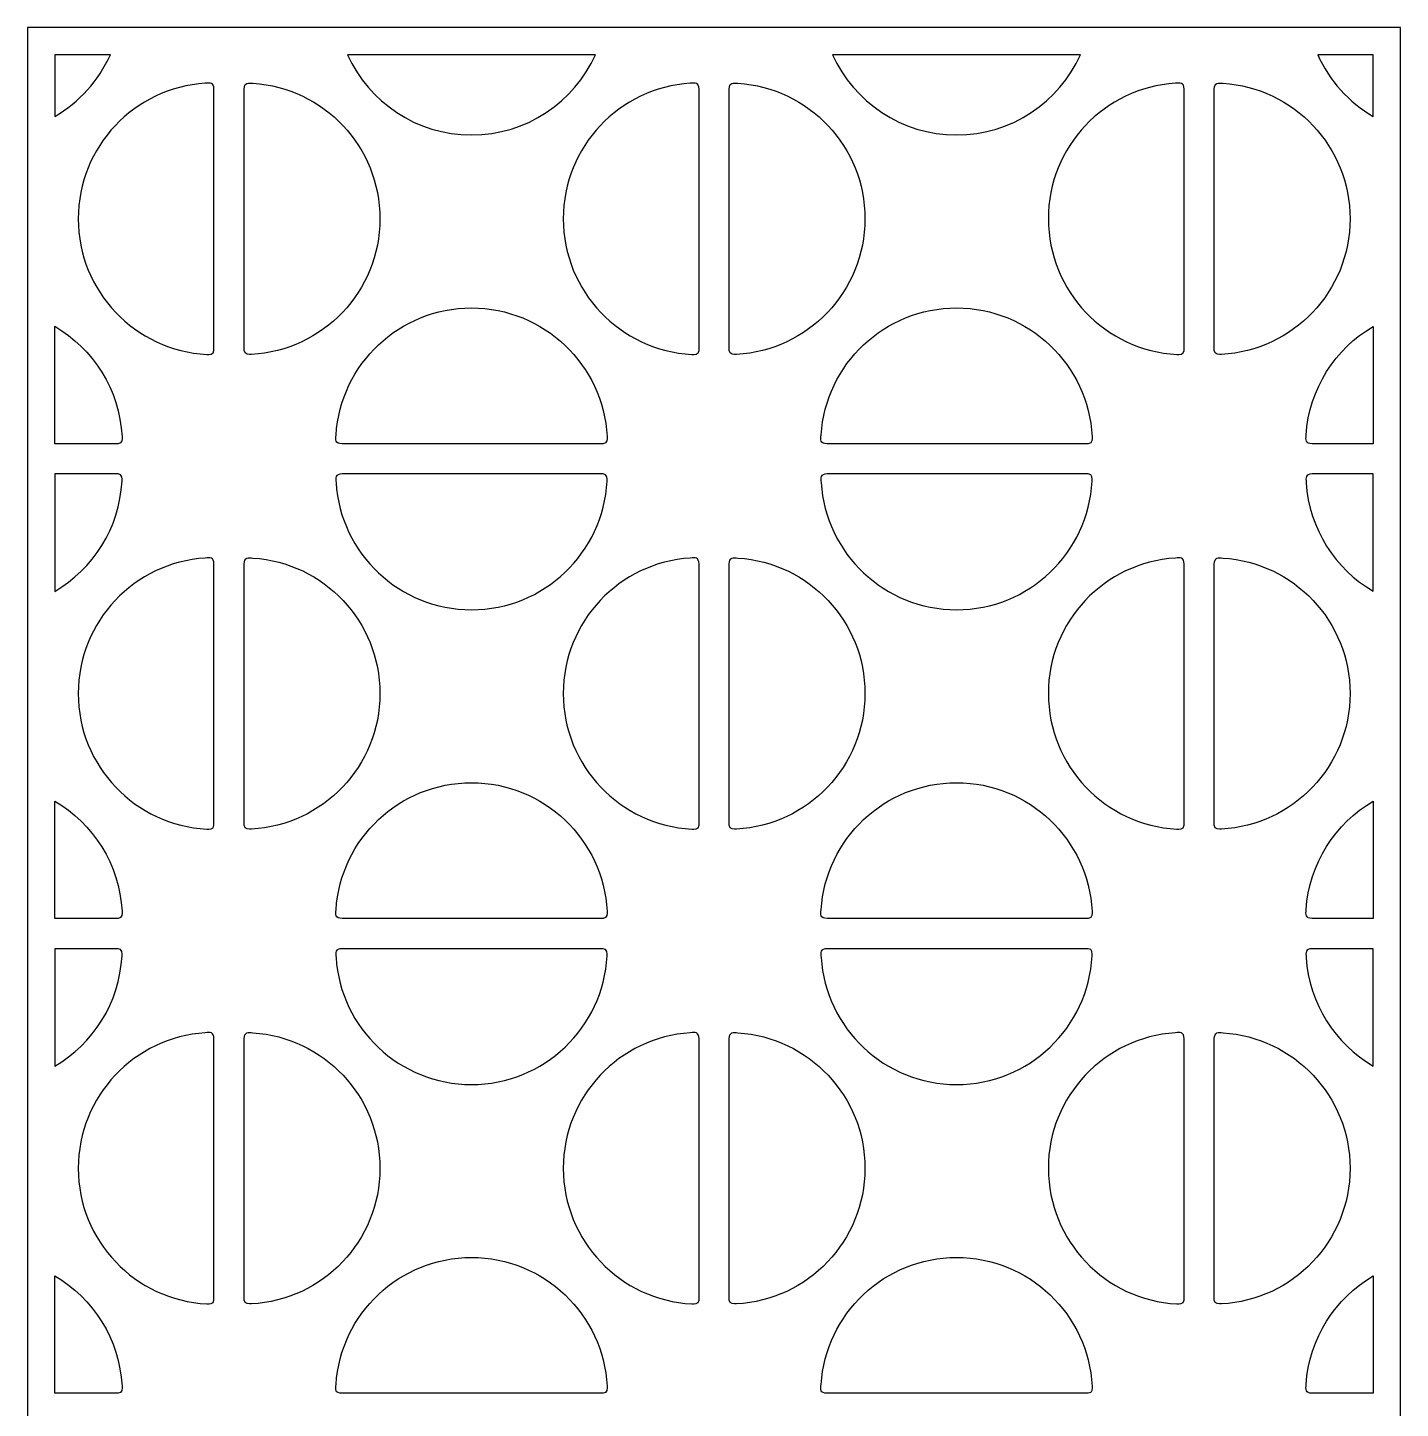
# Model space of a CAD drawing. Header units: centimetres. Extents: x -15.8 to -9.9, y -2.8 to 9.
# Drawn here: x -15.81 to -9.94, y 3.09 to 9 of the extents above; entities that cross this region are included whole.
import ezdxf

# ---------------------------------------------------------------- set-up
doc = ezdxf.new("R2010")
doc.units = ezdxf.units.CM
doc.header["$MEASUREMENT"] = 0
doc.layers.add('layer 1', color=7, linetype='Continuous')

msp = doc.modelspace()

# ---------------------------------------------------------------- linework, layer by layer
at = {"layer": 'layer 1', "color": 250}
for points, knots in [([(-15.81468, 9.00077), (-15.81468, 9.00077), (-9.93594, 9.00077), (-9.93594, 9.00077), (-9.93594, 9.00077), (-9.93594, 9.00077), (-9.93594, -2.82063), (-9.93594, -2.82063), (-9.93594, -2.82063), (-9.93594, -2.82063), (-15.81468, -2.82063), (-15.81468, -2.82063), (-15.81468, -2.82063), (-15.81468, -2.82063), (-15.81468, 9.00077), (-15.81468, 9.00077)], [0, 0, 0, 0, 0.2, 0.2, 0.2, 0.2, 0.4, 0.4, 0.4, 0.4, 0.6, 0.6, 0.6, 0.6, 1, 1, 1, 1]), ([(-15.46024, 8.88484), (-15.51017, 8.77356), (-15.59407, 8.68082), (-15.69875, 8.61985), (-15.69875, 8.61985), (-15.69875, 8.61985), (-15.69875, 8.88484), (-15.69875, 8.88484), (-15.69875, 8.88484), (-15.69875, 8.88484), (-15.46024, 8.88484), (-15.46024, 8.88484)], [0, 0, 0, 0, 0.25, 0.25, 0.25, 0.25, 0.5, 0.5, 0.5, 0.5, 1, 1, 1, 1]), ([(-13.38314, 8.88484), (-13.47401, 8.68232), (-13.67738, 8.54122), (-13.91369, 8.54122), (-13.91369, 8.54122), (-14.15, 8.54122), (-14.35341, 8.68232), (-14.44428, 8.88484), (-14.44428, 8.88484), (-14.44428, 8.88484), (-13.38314, 8.88484), (-13.38314, 8.88484)], [0, 0, 0, 0, 0.25, 0.25, 0.25, 0.25, 0.5, 0.5, 0.5, 0.5, 1, 1, 1, 1]), ([(-11.30602, 8.88484), (-11.39689, 8.68232), (-11.60026, 8.54122), (-11.83656, 8.54122), (-11.83656, 8.54122), (-12.07288, 8.54122), (-12.27629, 8.68232), (-12.36716, 8.88484), (-12.36716, 8.88484), (-12.36716, 8.88484), (-11.30602, 8.88484), (-11.30602, 8.88484)], [0, 0, 0, 0, 0.25, 0.25, 0.25, 0.25, 0.5, 0.5, 0.5, 0.5, 1, 1, 1, 1]), ([(-10.05188, 8.62007), (-10.15638, 8.68105), (-10.24016, 8.77369), (-10.29003, 8.88484), (-10.29003, 8.88484), (-10.29003, 8.88484), (-10.05188, 8.88484), (-10.05188, 8.88484), (-10.05188, 8.88484), (-10.05188, 8.88484), (-10.05188, 8.62007), (-10.05188, 8.62007)], [0, 0, 0, 0, 0.25, 0.25, 0.25, 0.25, 0.5, 0.5, 0.5, 0.5, 1, 1, 1, 1]), ([(-15.01652, 8.18253), (-15.01652, 8.18253), (-15.01652, 7.61833), (-15.01652, 7.61833), (-15.01652, 7.61833), (-15.01652, 7.60055), (-15.03934, 7.60156), (-15.04729, 7.60209), (-15.04729, 7.60209), (-15.35395, 7.61811), (-15.59778, 7.8719), (-15.59778, 8.18253), (-15.59778, 8.18253), (-15.59778, 8.49097), (-15.35741, 8.74335), (-15.05383, 8.76261), (-15.05383, 8.76261), (-15.03324, 8.76435), (-15.01688, 8.76707), (-15.01652, 8.73706), (-15.01652, 8.73706), (-15.01652, 8.73706), (-15.01652, 8.18253), (-15.01652, 8.18253)], [0, 0, 0, 0, 0.1428571, 0.1428571, 0.1428571, 0.1428571, 0.2857143, 0.2857143, 0.2857143, 0.2857143, 0.4285714, 0.4285714, 0.4285714, 0.4285714, 0.5714286, 0.5714286, 0.5714286, 0.5714286, 0.7142857, 0.7142857, 0.7142857, 0.7142857, 1, 1, 1, 1]), ([(-14.88714, 8.18253), (-14.88714, 8.18253), (-14.88714, 7.61833), (-14.88714, 7.61833), (-14.88714, 7.61833), (-14.88714, 7.60055), (-14.86432, 7.60156), (-14.85637, 7.60209), (-14.85637, 7.60209), (-14.5497, 7.61811), (-14.30588, 7.8719), (-14.30588, 8.18253), (-14.30588, 8.18253), (-14.30588, 8.49097), (-14.54624, 8.74335), (-14.84982, 8.76261), (-14.84982, 8.76261), (-14.87041, 8.76435), (-14.88677, 8.76707), (-14.88714, 8.73706), (-14.88714, 8.73706), (-14.88714, 8.73706), (-14.88714, 8.18253), (-14.88714, 8.18253)], [0, 0, 0, 0, 0.1428571, 0.1428571, 0.1428571, 0.1428571, 0.2857143, 0.2857143, 0.2857143, 0.2857143, 0.4285714, 0.4285714, 0.4285714, 0.4285714, 0.5714286, 0.5714286, 0.5714286, 0.5714286, 0.7142857, 0.7142857, 0.7142857, 0.7142857, 1, 1, 1, 1]), ([(-12.93939, 8.18253), (-12.93939, 8.18253), (-12.93939, 7.61833), (-12.93939, 7.61833), (-12.93939, 7.61833), (-12.93939, 7.60055), (-12.96221, 7.60156), (-12.97016, 7.60209), (-12.97016, 7.60209), (-13.27683, 7.61811), (-13.52065, 7.8719), (-13.52065, 8.18253), (-13.52065, 8.18253), (-13.52065, 8.49097), (-13.28029, 8.74335), (-12.97671, 8.76261), (-12.97671, 8.76261), (-12.95612, 8.76435), (-12.93976, 8.76707), (-12.93939, 8.73706), (-12.93939, 8.73706), (-12.93939, 8.73706), (-12.93939, 8.18253), (-12.93939, 8.18253)], [0, 0, 0, 0, 0.1428571, 0.1428571, 0.1428571, 0.1428571, 0.2857143, 0.2857143, 0.2857143, 0.2857143, 0.4285714, 0.4285714, 0.4285714, 0.4285714, 0.5714286, 0.5714286, 0.5714286, 0.5714286, 0.7142857, 0.7142857, 0.7142857, 0.7142857, 1, 1, 1, 1]), ([(-12.81001, 8.18253), (-12.81001, 8.18253), (-12.81001, 7.61833), (-12.81001, 7.61833), (-12.81001, 7.61833), (-12.81001, 7.60055), (-12.78719, 7.60156), (-12.77924, 7.60209), (-12.77924, 7.60209), (-12.47258, 7.61811), (-12.22876, 7.8719), (-12.22876, 8.18253), (-12.22876, 8.18253), (-12.22876, 8.49097), (-12.46911, 8.74335), (-12.7727, 8.76261), (-12.7727, 8.76261), (-12.79329, 8.76435), (-12.80964, 8.76707), (-12.81001, 8.73706), (-12.81001, 8.73706), (-12.81001, 8.73706), (-12.81001, 8.18253), (-12.81001, 8.18253)], [0, 0, 0, 0, 0.1428571, 0.1428571, 0.1428571, 0.1428571, 0.2857143, 0.2857143, 0.2857143, 0.2857143, 0.4285714, 0.4285714, 0.4285714, 0.4285714, 0.5714286, 0.5714286, 0.5714286, 0.5714286, 0.7142857, 0.7142857, 0.7142857, 0.7142857, 1, 1, 1, 1]), ([(-10.86227, 8.18253), (-10.86227, 8.18253), (-10.86227, 7.61833), (-10.86227, 7.61833), (-10.86227, 7.61833), (-10.86227, 7.60055), (-10.88509, 7.60156), (-10.89304, 7.60209), (-10.89304, 7.60209), (-11.1997, 7.61811), (-11.44353, 7.8719), (-11.44353, 8.18253), (-11.44353, 8.18253), (-11.44353, 8.49097), (-11.20317, 8.74335), (-10.89959, 8.76261), (-10.89959, 8.76261), (-10.879, 8.76435), (-10.86264, 8.76707), (-10.86227, 8.73706), (-10.86227, 8.73706), (-10.86227, 8.73706), (-10.86227, 8.18253), (-10.86227, 8.18253)], [0, 0, 0, 0, 0.1428571, 0.1428571, 0.1428571, 0.1428571, 0.2857143, 0.2857143, 0.2857143, 0.2857143, 0.4285714, 0.4285714, 0.4285714, 0.4285714, 0.5714286, 0.5714286, 0.5714286, 0.5714286, 0.7142857, 0.7142857, 0.7142857, 0.7142857, 1, 1, 1, 1]), ([(-10.73289, 8.18253), (-10.73289, 8.18253), (-10.73289, 7.61833), (-10.73289, 7.61833), (-10.73289, 7.61833), (-10.73289, 7.60055), (-10.71007, 7.60156), (-10.70212, 7.60209), (-10.70212, 7.60209), (-10.39545, 7.61811), (-10.15163, 7.8719), (-10.15163, 8.18253), (-10.15163, 8.18253), (-10.15163, 8.49097), (-10.39199, 8.74335), (-10.69557, 8.76261), (-10.69557, 8.76261), (-10.71616, 8.76435), (-10.73252, 8.76707), (-10.73289, 8.73706), (-10.73289, 8.73706), (-10.73289, 8.73706), (-10.73289, 8.18253), (-10.73289, 8.18253)], [0, 0, 0, 0, 0.1428571, 0.1428571, 0.1428571, 0.1428571, 0.2857143, 0.2857143, 0.2857143, 0.2857143, 0.4285714, 0.4285714, 0.4285714, 0.4285714, 0.5714286, 0.5714286, 0.5714286, 0.5714286, 0.7142857, 0.7142857, 0.7142857, 0.7142857, 1, 1, 1, 1]), ([(-13.91369, 7.21949), (-13.91369, 7.21949), (-13.34948, 7.21949), (-13.34948, 7.21949), (-13.34948, 7.21949), (-13.33171, 7.21949), (-13.33271, 7.24231), (-13.33325, 7.25026), (-13.33325, 7.25026), (-13.34926, 7.55693), (-13.60305, 7.80075), (-13.91369, 7.80075), (-13.91369, 7.80075), (-14.22212, 7.80075), (-14.47451, 7.56039), (-14.49377, 7.25681), (-14.49377, 7.25681), (-14.4955, 7.23622), (-14.49822, 7.21986), (-14.46822, 7.21949), (-14.46822, 7.21949), (-14.46822, 7.21949), (-13.91369, 7.21949), (-13.91369, 7.21949)], [0, 0, 0, 0, 0.1428571, 0.1428571, 0.1428571, 0.1428571, 0.2857143, 0.2857143, 0.2857143, 0.2857143, 0.4285714, 0.4285714, 0.4285714, 0.4285714, 0.5714286, 0.5714286, 0.5714286, 0.5714286, 0.7142857, 0.7142857, 0.7142857, 0.7142857, 1, 1, 1, 1]), ([(-11.83656, 7.21949), (-11.83656, 7.21949), (-11.27235, 7.21949), (-11.27235, 7.21949), (-11.27235, 7.21949), (-11.25458, 7.21949), (-11.25558, 7.24231), (-11.25612, 7.25026), (-11.25612, 7.25026), (-11.27214, 7.55693), (-11.52593, 7.80075), (-11.83656, 7.80075), (-11.83656, 7.80075), (-12.145, 7.80075), (-12.39738, 7.56039), (-12.41664, 7.25681), (-12.41664, 7.25681), (-12.41838, 7.23622), (-12.4211, 7.21986), (-12.39109, 7.21949), (-12.39109, 7.21949), (-12.39109, 7.21949), (-11.83656, 7.21949), (-11.83656, 7.21949)], [0, 0, 0, 0, 0.1428571, 0.1428571, 0.1428571, 0.1428571, 0.2857143, 0.2857143, 0.2857143, 0.2857143, 0.4285714, 0.4285714, 0.4285714, 0.4285714, 0.5714286, 0.5714286, 0.5714286, 0.5714286, 0.7142857, 0.7142857, 0.7142857, 0.7142857, 1, 1, 1, 1]), ([(-15.69875, 7.21949), (-15.69875, 7.21949), (-15.4266, 7.21949), (-15.4266, 7.21949), (-15.4266, 7.21949), (-15.40883, 7.21949), (-15.40983, 7.24231), (-15.41037, 7.25026), (-15.41037, 7.25026), (-15.4209, 7.45183), (-15.53415, 7.62624), (-15.69875, 7.72211), (-15.69875, 7.72211), (-15.69875, 7.72211), (-15.69875, 7.21949), (-15.69875, 7.21949)], [0, 0, 0, 0, 0.2, 0.2, 0.2, 0.2, 0.4, 0.4, 0.4, 0.4, 0.6, 0.6, 0.6, 0.6, 1, 1, 1, 1]), ([(-10.05188, 7.72189), (-10.2145, 7.62701), (-10.32692, 7.45545), (-10.33952, 7.25681), (-10.33952, 7.25681), (-10.34126, 7.23622), (-10.34398, 7.21986), (-10.31397, 7.21949), (-10.31397, 7.21949), (-10.31397, 7.21949), (-10.05188, 7.21949), (-10.05188, 7.21949), (-10.05188, 7.21949), (-10.05188, 7.21949), (-10.05188, 7.72189), (-10.05188, 7.72189)], [0, 0, 0, 0, 0.2, 0.2, 0.2, 0.2, 0.4, 0.4, 0.4, 0.4, 0.6, 0.6, 0.6, 0.6, 1, 1, 1, 1]), ([(-15.69875, 7.09011), (-15.69875, 7.09011), (-15.4266, 7.09011), (-15.4266, 7.09011), (-15.4266, 7.09011), (-15.40883, 7.09011), (-15.40983, 7.06729), (-15.41037, 7.05934), (-15.41037, 7.05934), (-15.4209, 6.85777), (-15.53415, 6.68336), (-15.69875, 6.58748), (-15.69875, 6.58748), (-15.69875, 6.58748), (-15.69875, 7.09011), (-15.69875, 7.09011)], [0, 0, 0, 0, 0.2, 0.2, 0.2, 0.2, 0.4, 0.4, 0.4, 0.4, 0.6, 0.6, 0.6, 0.6, 1, 1, 1, 1]), ([(-13.91369, 7.09011), (-13.91369, 7.09011), (-13.34948, 7.09011), (-13.34948, 7.09011), (-13.34948, 7.09011), (-13.33171, 7.09011), (-13.33271, 7.06729), (-13.33325, 7.05934), (-13.33325, 7.05934), (-13.34926, 6.75267), (-13.60305, 6.50885), (-13.91369, 6.50885), (-13.91369, 6.50885), (-14.22212, 6.50885), (-14.47451, 6.74921), (-14.49377, 7.05279), (-14.49377, 7.05279), (-14.4955, 7.07338), (-14.49822, 7.08974), (-14.46822, 7.09011), (-14.46822, 7.09011), (-14.46822, 7.09011), (-13.91369, 7.09011), (-13.91369, 7.09011)], [0, 0, 0, 0, 0.1428571, 0.1428571, 0.1428571, 0.1428571, 0.2857143, 0.2857143, 0.2857143, 0.2857143, 0.4285714, 0.4285714, 0.4285714, 0.4285714, 0.5714286, 0.5714286, 0.5714286, 0.5714286, 0.7142857, 0.7142857, 0.7142857, 0.7142857, 1, 1, 1, 1]), ([(-11.83656, 7.09011), (-11.83656, 7.09011), (-11.27235, 7.09011), (-11.27235, 7.09011), (-11.27235, 7.09011), (-11.25458, 7.09011), (-11.25558, 7.06729), (-11.25612, 7.05934), (-11.25612, 7.05934), (-11.27214, 6.75267), (-11.52593, 6.50885), (-11.83656, 6.50885), (-11.83656, 6.50885), (-12.145, 6.50885), (-12.39738, 6.74921), (-12.41664, 7.05279), (-12.41664, 7.05279), (-12.41838, 7.07338), (-12.4211, 7.08974), (-12.39109, 7.09011), (-12.39109, 7.09011), (-12.39109, 7.09011), (-11.83656, 7.09011), (-11.83656, 7.09011)], [0, 0, 0, 0, 0.1428571, 0.1428571, 0.1428571, 0.1428571, 0.2857143, 0.2857143, 0.2857143, 0.2857143, 0.4285714, 0.4285714, 0.4285714, 0.4285714, 0.5714286, 0.5714286, 0.5714286, 0.5714286, 0.7142857, 0.7142857, 0.7142857, 0.7142857, 1, 1, 1, 1]), ([(-10.05188, 6.58771), (-10.2145, 6.68259), (-10.32692, 6.85415), (-10.33952, 7.05279), (-10.33952, 7.05279), (-10.34126, 7.07338), (-10.34398, 7.08974), (-10.31397, 7.09011), (-10.31397, 7.09011), (-10.31397, 7.09011), (-10.05188, 7.09011), (-10.05188, 7.09011), (-10.05188, 7.09011), (-10.05188, 7.09011), (-10.05188, 6.58771), (-10.05188, 6.58771)], [0, 0, 0, 0, 0.2, 0.2, 0.2, 0.2, 0.4, 0.4, 0.4, 0.4, 0.6, 0.6, 0.6, 0.6, 1, 1, 1, 1]), ([(-15.01652, 6.15017), (-15.01652, 6.15017), (-15.01652, 5.58596), (-15.01652, 5.58596), (-15.01652, 5.58596), (-15.01652, 5.56819), (-15.03934, 5.56919), (-15.04729, 5.56973), (-15.04729, 5.56973), (-15.35395, 5.58575), (-15.59778, 5.83953), (-15.59778, 6.15017), (-15.59778, 6.15017), (-15.59778, 6.4586), (-15.35741, 6.71099), (-15.05383, 6.73025), (-15.05383, 6.73025), (-15.03324, 6.73199), (-15.01688, 6.73471), (-15.01652, 6.7047), (-15.01652, 6.7047), (-15.01652, 6.7047), (-15.01652, 6.15017), (-15.01652, 6.15017)], [0, 0, 0, 0, 0.1428571, 0.1428571, 0.1428571, 0.1428571, 0.2857143, 0.2857143, 0.2857143, 0.2857143, 0.4285714, 0.4285714, 0.4285714, 0.4285714, 0.5714286, 0.5714286, 0.5714286, 0.5714286, 0.7142857, 0.7142857, 0.7142857, 0.7142857, 1, 1, 1, 1]), ([(-14.88714, 6.15017), (-14.88714, 6.15017), (-14.88714, 5.58596), (-14.88714, 5.58596), (-14.88714, 5.58596), (-14.88714, 5.56819), (-14.86432, 5.56919), (-14.85637, 5.56973), (-14.85637, 5.56973), (-14.5497, 5.58575), (-14.30588, 5.83953), (-14.30588, 6.15017), (-14.30588, 6.15017), (-14.30588, 6.4586), (-14.54624, 6.71099), (-14.84982, 6.73025), (-14.84982, 6.73025), (-14.87041, 6.73199), (-14.88677, 6.73471), (-14.88714, 6.7047), (-14.88714, 6.7047), (-14.88714, 6.7047), (-14.88714, 6.15017), (-14.88714, 6.15017)], [0, 0, 0, 0, 0.1428571, 0.1428571, 0.1428571, 0.1428571, 0.2857143, 0.2857143, 0.2857143, 0.2857143, 0.4285714, 0.4285714, 0.4285714, 0.4285714, 0.5714286, 0.5714286, 0.5714286, 0.5714286, 0.7142857, 0.7142857, 0.7142857, 0.7142857, 1, 1, 1, 1]), ([(-12.93939, 6.15017), (-12.93939, 6.15017), (-12.93939, 5.58596), (-12.93939, 5.58596), (-12.93939, 5.58596), (-12.93939, 5.56819), (-12.96221, 5.56919), (-12.97016, 5.56973), (-12.97016, 5.56973), (-13.27683, 5.58575), (-13.52065, 5.83953), (-13.52065, 6.15017), (-13.52065, 6.15017), (-13.52065, 6.4586), (-13.28029, 6.71099), (-12.97671, 6.73025), (-12.97671, 6.73025), (-12.95612, 6.73199), (-12.93976, 6.73471), (-12.93939, 6.7047), (-12.93939, 6.7047), (-12.93939, 6.7047), (-12.93939, 6.15017), (-12.93939, 6.15017)], [0, 0, 0, 0, 0.1428571, 0.1428571, 0.1428571, 0.1428571, 0.2857143, 0.2857143, 0.2857143, 0.2857143, 0.4285714, 0.4285714, 0.4285714, 0.4285714, 0.5714286, 0.5714286, 0.5714286, 0.5714286, 0.7142857, 0.7142857, 0.7142857, 0.7142857, 1, 1, 1, 1]), ([(-12.81001, 6.15017), (-12.81001, 6.15017), (-12.81001, 5.58596), (-12.81001, 5.58596), (-12.81001, 5.58596), (-12.81001, 5.56819), (-12.78719, 5.56919), (-12.77924, 5.56973), (-12.77924, 5.56973), (-12.47258, 5.58575), (-12.22876, 5.83953), (-12.22876, 6.15017), (-12.22876, 6.15017), (-12.22876, 6.4586), (-12.46911, 6.71099), (-12.7727, 6.73025), (-12.7727, 6.73025), (-12.79329, 6.73199), (-12.80964, 6.73471), (-12.81001, 6.7047), (-12.81001, 6.7047), (-12.81001, 6.7047), (-12.81001, 6.15017), (-12.81001, 6.15017)], [0, 0, 0, 0, 0.1428571, 0.1428571, 0.1428571, 0.1428571, 0.2857143, 0.2857143, 0.2857143, 0.2857143, 0.4285714, 0.4285714, 0.4285714, 0.4285714, 0.5714286, 0.5714286, 0.5714286, 0.5714286, 0.7142857, 0.7142857, 0.7142857, 0.7142857, 1, 1, 1, 1]), ([(-10.86227, 6.15017), (-10.86227, 6.15017), (-10.86227, 5.58596), (-10.86227, 5.58596), (-10.86227, 5.58596), (-10.86227, 5.56819), (-10.88509, 5.56919), (-10.89304, 5.56973), (-10.89304, 5.56973), (-11.1997, 5.58575), (-11.44353, 5.83953), (-11.44353, 6.15017), (-11.44353, 6.15017), (-11.44353, 6.4586), (-11.20317, 6.71099), (-10.89959, 6.73025), (-10.89959, 6.73025), (-10.879, 6.73199), (-10.86264, 6.73471), (-10.86227, 6.7047), (-10.86227, 6.7047), (-10.86227, 6.7047), (-10.86227, 6.15017), (-10.86227, 6.15017)], [0, 0, 0, 0, 0.1428571, 0.1428571, 0.1428571, 0.1428571, 0.2857143, 0.2857143, 0.2857143, 0.2857143, 0.4285714, 0.4285714, 0.4285714, 0.4285714, 0.5714286, 0.5714286, 0.5714286, 0.5714286, 0.7142857, 0.7142857, 0.7142857, 0.7142857, 1, 1, 1, 1]), ([(-10.73289, 6.15017), (-10.73289, 6.15017), (-10.73289, 5.58596), (-10.73289, 5.58596), (-10.73289, 5.58596), (-10.73289, 5.56819), (-10.71007, 5.56919), (-10.70212, 5.56973), (-10.70212, 5.56973), (-10.39545, 5.58575), (-10.15163, 5.83953), (-10.15163, 6.15017), (-10.15163, 6.15017), (-10.15163, 6.4586), (-10.39199, 6.71099), (-10.69557, 6.73025), (-10.69557, 6.73025), (-10.71616, 6.73199), (-10.73252, 6.73471), (-10.73289, 6.7047), (-10.73289, 6.7047), (-10.73289, 6.7047), (-10.73289, 6.15017), (-10.73289, 6.15017)], [0, 0, 0, 0, 0.1428571, 0.1428571, 0.1428571, 0.1428571, 0.2857143, 0.2857143, 0.2857143, 0.2857143, 0.4285714, 0.4285714, 0.4285714, 0.4285714, 0.5714286, 0.5714286, 0.5714286, 0.5714286, 0.7142857, 0.7142857, 0.7142857, 0.7142857, 1, 1, 1, 1]), ([(-13.91369, 5.18712), (-13.91369, 5.18712), (-13.34948, 5.18712), (-13.34948, 5.18712), (-13.34948, 5.18712), (-13.33171, 5.18712), (-13.33271, 5.20995), (-13.33325, 5.21789), (-13.33325, 5.21789), (-13.34926, 5.52456), (-13.60305, 5.76838), (-13.91369, 5.76838), (-13.91369, 5.76838), (-14.22212, 5.76838), (-14.47451, 5.52802), (-14.49377, 5.22444), (-14.49377, 5.22444), (-14.4955, 5.20385), (-14.49822, 5.18749), (-14.46822, 5.18712), (-14.46822, 5.18712), (-14.46822, 5.18712), (-13.91369, 5.18712), (-13.91369, 5.18712)], [0, 0, 0, 0, 0.1428571, 0.1428571, 0.1428571, 0.1428571, 0.2857143, 0.2857143, 0.2857143, 0.2857143, 0.4285714, 0.4285714, 0.4285714, 0.4285714, 0.5714286, 0.5714286, 0.5714286, 0.5714286, 0.7142857, 0.7142857, 0.7142857, 0.7142857, 1, 1, 1, 1]), ([(-11.83656, 5.18712), (-11.83656, 5.18712), (-11.27235, 5.18712), (-11.27235, 5.18712), (-11.27235, 5.18712), (-11.25458, 5.18712), (-11.25558, 5.20995), (-11.25612, 5.21789), (-11.25612, 5.21789), (-11.27214, 5.52456), (-11.52593, 5.76838), (-11.83656, 5.76838), (-11.83656, 5.76838), (-12.145, 5.76838), (-12.39738, 5.52802), (-12.41664, 5.22444), (-12.41664, 5.22444), (-12.41838, 5.20385), (-12.4211, 5.18749), (-12.39109, 5.18712), (-12.39109, 5.18712), (-12.39109, 5.18712), (-11.83656, 5.18712), (-11.83656, 5.18712)], [0, 0, 0, 0, 0.1428571, 0.1428571, 0.1428571, 0.1428571, 0.2857143, 0.2857143, 0.2857143, 0.2857143, 0.4285714, 0.4285714, 0.4285714, 0.4285714, 0.5714286, 0.5714286, 0.5714286, 0.5714286, 0.7142857, 0.7142857, 0.7142857, 0.7142857, 1, 1, 1, 1]), ([(-15.69875, 5.18712), (-15.69875, 5.18712), (-15.4266, 5.18712), (-15.4266, 5.18712), (-15.4266, 5.18712), (-15.40883, 5.18712), (-15.40983, 5.20995), (-15.41037, 5.21789), (-15.41037, 5.21789), (-15.4209, 5.41946), (-15.53415, 5.59387), (-15.69875, 5.68975), (-15.69875, 5.68975), (-15.69875, 5.68975), (-15.69875, 5.18712), (-15.69875, 5.18712)], [0, 0, 0, 0, 0.2, 0.2, 0.2, 0.2, 0.4, 0.4, 0.4, 0.4, 0.6, 0.6, 0.6, 0.6, 1, 1, 1, 1]), ([(-10.05188, 5.68952), (-10.2145, 5.59464), (-10.32692, 5.42308), (-10.33952, 5.22444), (-10.33952, 5.22444), (-10.34126, 5.20385), (-10.34398, 5.18749), (-10.31397, 5.18712), (-10.31397, 5.18712), (-10.31397, 5.18712), (-10.05188, 5.18712), (-10.05188, 5.18712), (-10.05188, 5.18712), (-10.05188, 5.18712), (-10.05188, 5.68952), (-10.05188, 5.68952)], [0, 0, 0, 0, 0.2, 0.2, 0.2, 0.2, 0.4, 0.4, 0.4, 0.4, 0.6, 0.6, 0.6, 0.6, 1, 1, 1, 1]), ([(-15.69875, 5.05774), (-15.69875, 5.05774), (-15.4266, 5.05774), (-15.4266, 5.05774), (-15.4266, 5.05774), (-15.40883, 5.05774), (-15.40983, 5.03492), (-15.41037, 5.02697), (-15.41037, 5.02697), (-15.4209, 4.82541), (-15.53415, 4.65099), (-15.69875, 4.55512), (-15.69875, 4.55512), (-15.69875, 4.55512), (-15.69875, 5.05774), (-15.69875, 5.05774)], [0, 0, 0, 0, 0.2, 0.2, 0.2, 0.2, 0.4, 0.4, 0.4, 0.4, 0.6, 0.6, 0.6, 0.6, 1, 1, 1, 1]), ([(-13.91369, 5.05774), (-13.91369, 5.05774), (-13.34948, 5.05774), (-13.34948, 5.05774), (-13.34948, 5.05774), (-13.33171, 5.05774), (-13.33271, 5.03492), (-13.33325, 5.02697), (-13.33325, 5.02697), (-13.34926, 4.72031), (-13.60305, 4.47649), (-13.91369, 4.47649), (-13.91369, 4.47649), (-14.22212, 4.47649), (-14.47451, 4.71685), (-14.49377, 5.02043), (-14.49377, 5.02043), (-14.4955, 5.04102), (-14.49822, 5.05738), (-14.46822, 5.05774), (-14.46822, 5.05774), (-14.46822, 5.05774), (-13.91369, 5.05774), (-13.91369, 5.05774)], [0, 0, 0, 0, 0.1428571, 0.1428571, 0.1428571, 0.1428571, 0.2857143, 0.2857143, 0.2857143, 0.2857143, 0.4285714, 0.4285714, 0.4285714, 0.4285714, 0.5714286, 0.5714286, 0.5714286, 0.5714286, 0.7142857, 0.7142857, 0.7142857, 0.7142857, 1, 1, 1, 1]), ([(-11.83656, 5.05774), (-11.83656, 5.05774), (-11.27235, 5.05774), (-11.27235, 5.05774), (-11.27235, 5.05774), (-11.25458, 5.05774), (-11.25558, 5.03492), (-11.25612, 5.02697), (-11.25612, 5.02697), (-11.27214, 4.72031), (-11.52593, 4.47649), (-11.83656, 4.47649), (-11.83656, 4.47649), (-12.145, 4.47649), (-12.39738, 4.71685), (-12.41664, 5.02043), (-12.41664, 5.02043), (-12.41838, 5.04102), (-12.4211, 5.05738), (-12.39109, 5.05774), (-12.39109, 5.05774), (-12.39109, 5.05774), (-11.83656, 5.05774), (-11.83656, 5.05774)], [0, 0, 0, 0, 0.1428571, 0.1428571, 0.1428571, 0.1428571, 0.2857143, 0.2857143, 0.2857143, 0.2857143, 0.4285714, 0.4285714, 0.4285714, 0.4285714, 0.5714286, 0.5714286, 0.5714286, 0.5714286, 0.7142857, 0.7142857, 0.7142857, 0.7142857, 1, 1, 1, 1]), ([(-10.05188, 4.55534), (-10.2145, 4.65022), (-10.32692, 4.82178), (-10.33952, 5.02043), (-10.33952, 5.02043), (-10.34126, 5.04102), (-10.34398, 5.05738), (-10.31397, 5.05774), (-10.31397, 5.05774), (-10.31397, 5.05774), (-10.05188, 5.05774), (-10.05188, 5.05774), (-10.05188, 5.05774), (-10.05188, 5.05774), (-10.05188, 4.55534), (-10.05188, 4.55534)], [0, 0, 0, 0, 0.2, 0.2, 0.2, 0.2, 0.4, 0.4, 0.4, 0.4, 0.6, 0.6, 0.6, 0.6, 1, 1, 1, 1]), ([(-15.01652, 4.1178), (-15.01652, 4.1178), (-15.01652, 3.5536), (-15.01652, 3.5536), (-15.01652, 3.5536), (-15.01652, 3.53582), (-15.03934, 3.53683), (-15.04729, 3.53736), (-15.04729, 3.53736), (-15.35395, 3.55338), (-15.59778, 3.80717), (-15.59778, 4.1178), (-15.59778, 4.1178), (-15.59778, 4.42624), (-15.35741, 4.67862), (-15.05383, 4.69789), (-15.05383, 4.69789), (-15.03324, 4.69962), (-15.01688, 4.70234), (-15.01652, 4.67234), (-15.01652, 4.67234), (-15.01652, 4.67234), (-15.01652, 4.1178), (-15.01652, 4.1178)], [0, 0, 0, 0, 0.1428571, 0.1428571, 0.1428571, 0.1428571, 0.2857143, 0.2857143, 0.2857143, 0.2857143, 0.4285714, 0.4285714, 0.4285714, 0.4285714, 0.5714286, 0.5714286, 0.5714286, 0.5714286, 0.7142857, 0.7142857, 0.7142857, 0.7142857, 1, 1, 1, 1]), ([(-14.88714, 4.1178), (-14.88714, 4.1178), (-14.88714, 3.5536), (-14.88714, 3.5536), (-14.88714, 3.5536), (-14.88714, 3.53582), (-14.86432, 3.53683), (-14.85637, 3.53736), (-14.85637, 3.53736), (-14.5497, 3.55338), (-14.30588, 3.80717), (-14.30588, 4.1178), (-14.30588, 4.1178), (-14.30588, 4.42624), (-14.54624, 4.67862), (-14.84982, 4.69789), (-14.84982, 4.69789), (-14.87041, 4.69962), (-14.88677, 4.70234), (-14.88714, 4.67234), (-14.88714, 4.67234), (-14.88714, 4.67234), (-14.88714, 4.1178), (-14.88714, 4.1178)], [0, 0, 0, 0, 0.1428571, 0.1428571, 0.1428571, 0.1428571, 0.2857143, 0.2857143, 0.2857143, 0.2857143, 0.4285714, 0.4285714, 0.4285714, 0.4285714, 0.5714286, 0.5714286, 0.5714286, 0.5714286, 0.7142857, 0.7142857, 0.7142857, 0.7142857, 1, 1, 1, 1]), ([(-12.93939, 4.1178), (-12.93939, 4.1178), (-12.93939, 3.5536), (-12.93939, 3.5536), (-12.93939, 3.5536), (-12.93939, 3.53582), (-12.96221, 3.53683), (-12.97016, 3.53736), (-12.97016, 3.53736), (-13.27683, 3.55338), (-13.52065, 3.80717), (-13.52065, 4.1178), (-13.52065, 4.1178), (-13.52065, 4.42624), (-13.28029, 4.67862), (-12.97671, 4.69789), (-12.97671, 4.69789), (-12.95612, 4.69962), (-12.93976, 4.70234), (-12.93939, 4.67234), (-12.93939, 4.67234), (-12.93939, 4.67234), (-12.93939, 4.1178), (-12.93939, 4.1178)], [0, 0, 0, 0, 0.1428571, 0.1428571, 0.1428571, 0.1428571, 0.2857143, 0.2857143, 0.2857143, 0.2857143, 0.4285714, 0.4285714, 0.4285714, 0.4285714, 0.5714286, 0.5714286, 0.5714286, 0.5714286, 0.7142857, 0.7142857, 0.7142857, 0.7142857, 1, 1, 1, 1]), ([(-12.81001, 4.1178), (-12.81001, 4.1178), (-12.81001, 3.5536), (-12.81001, 3.5536), (-12.81001, 3.5536), (-12.81001, 3.53582), (-12.78719, 3.53683), (-12.77924, 3.53736), (-12.77924, 3.53736), (-12.47258, 3.55338), (-12.22876, 3.80717), (-12.22876, 4.1178), (-12.22876, 4.1178), (-12.22876, 4.42624), (-12.46911, 4.67862), (-12.7727, 4.69789), (-12.7727, 4.69789), (-12.79329, 4.69962), (-12.80964, 4.70234), (-12.81001, 4.67234), (-12.81001, 4.67234), (-12.81001, 4.67234), (-12.81001, 4.1178), (-12.81001, 4.1178)], [0, 0, 0, 0, 0.1428571, 0.1428571, 0.1428571, 0.1428571, 0.2857143, 0.2857143, 0.2857143, 0.2857143, 0.4285714, 0.4285714, 0.4285714, 0.4285714, 0.5714286, 0.5714286, 0.5714286, 0.5714286, 0.7142857, 0.7142857, 0.7142857, 0.7142857, 1, 1, 1, 1]), ([(-10.86227, 4.1178), (-10.86227, 4.1178), (-10.86227, 3.5536), (-10.86227, 3.5536), (-10.86227, 3.5536), (-10.86227, 3.53582), (-10.88509, 3.53683), (-10.89304, 3.53736), (-10.89304, 3.53736), (-11.1997, 3.55338), (-11.44353, 3.80717), (-11.44353, 4.1178), (-11.44353, 4.1178), (-11.44353, 4.42624), (-11.20317, 4.67862), (-10.89959, 4.69789), (-10.89959, 4.69789), (-10.879, 4.69962), (-10.86264, 4.70234), (-10.86227, 4.67234), (-10.86227, 4.67234), (-10.86227, 4.67234), (-10.86227, 4.1178), (-10.86227, 4.1178)], [0, 0, 0, 0, 0.1428571, 0.1428571, 0.1428571, 0.1428571, 0.2857143, 0.2857143, 0.2857143, 0.2857143, 0.4285714, 0.4285714, 0.4285714, 0.4285714, 0.5714286, 0.5714286, 0.5714286, 0.5714286, 0.7142857, 0.7142857, 0.7142857, 0.7142857, 1, 1, 1, 1]), ([(-10.73289, 4.1178), (-10.73289, 4.1178), (-10.73289, 3.5536), (-10.73289, 3.5536), (-10.73289, 3.5536), (-10.73289, 3.53582), (-10.71007, 3.53683), (-10.70212, 3.53736), (-10.70212, 3.53736), (-10.39545, 3.55338), (-10.15163, 3.80717), (-10.15163, 4.1178), (-10.15163, 4.1178), (-10.15163, 4.42624), (-10.39199, 4.67862), (-10.69557, 4.69789), (-10.69557, 4.69789), (-10.71616, 4.69962), (-10.73252, 4.70234), (-10.73289, 4.67234), (-10.73289, 4.67234), (-10.73289, 4.67234), (-10.73289, 4.1178), (-10.73289, 4.1178)], [0, 0, 0, 0, 0.1428571, 0.1428571, 0.1428571, 0.1428571, 0.2857143, 0.2857143, 0.2857143, 0.2857143, 0.4285714, 0.4285714, 0.4285714, 0.4285714, 0.5714286, 0.5714286, 0.5714286, 0.5714286, 0.7142857, 0.7142857, 0.7142857, 0.7142857, 1, 1, 1, 1]), ([(-13.91369, 3.15476), (-13.91369, 3.15476), (-13.34948, 3.15476), (-13.34948, 3.15476), (-13.34948, 3.15476), (-13.33171, 3.15476), (-13.33271, 3.17758), (-13.33325, 3.18553), (-13.33325, 3.18553), (-13.34926, 3.4922), (-13.60305, 3.73602), (-13.91369, 3.73602), (-13.91369, 3.73602), (-14.22212, 3.73602), (-14.47451, 3.49566), (-14.49377, 3.19208), (-14.49377, 3.19208), (-14.4955, 3.17149), (-14.49822, 3.15513), (-14.46822, 3.15476), (-14.46822, 3.15476), (-14.46822, 3.15476), (-13.91369, 3.15476), (-13.91369, 3.15476)], [0, 0, 0, 0, 0.1428571, 0.1428571, 0.1428571, 0.1428571, 0.2857143, 0.2857143, 0.2857143, 0.2857143, 0.4285714, 0.4285714, 0.4285714, 0.4285714, 0.5714286, 0.5714286, 0.5714286, 0.5714286, 0.7142857, 0.7142857, 0.7142857, 0.7142857, 1, 1, 1, 1]), ([(-11.83656, 3.15476), (-11.83656, 3.15476), (-11.27235, 3.15476), (-11.27235, 3.15476), (-11.27235, 3.15476), (-11.25458, 3.15476), (-11.25558, 3.17758), (-11.25612, 3.18553), (-11.25612, 3.18553), (-11.27214, 3.4922), (-11.52593, 3.73602), (-11.83656, 3.73602), (-11.83656, 3.73602), (-12.145, 3.73602), (-12.39738, 3.49566), (-12.41664, 3.19208), (-12.41664, 3.19208), (-12.41838, 3.17149), (-12.4211, 3.15513), (-12.39109, 3.15476), (-12.39109, 3.15476), (-12.39109, 3.15476), (-11.83656, 3.15476), (-11.83656, 3.15476)], [0, 0, 0, 0, 0.1428571, 0.1428571, 0.1428571, 0.1428571, 0.2857143, 0.2857143, 0.2857143, 0.2857143, 0.4285714, 0.4285714, 0.4285714, 0.4285714, 0.5714286, 0.5714286, 0.5714286, 0.5714286, 0.7142857, 0.7142857, 0.7142857, 0.7142857, 1, 1, 1, 1]), ([(-15.69875, 3.15476), (-15.69875, 3.15476), (-15.4266, 3.15476), (-15.4266, 3.15476), (-15.4266, 3.15476), (-15.40883, 3.15476), (-15.40983, 3.17758), (-15.41037, 3.18553), (-15.41037, 3.18553), (-15.4209, 3.3871), (-15.53415, 3.56151), (-15.69875, 3.65739), (-15.69875, 3.65739), (-15.69875, 3.65739), (-15.69875, 3.15476), (-15.69875, 3.15476)], [0, 0, 0, 0, 0.2, 0.2, 0.2, 0.2, 0.4, 0.4, 0.4, 0.4, 0.6, 0.6, 0.6, 0.6, 1, 1, 1, 1]), ([(-10.05188, 3.65716), (-10.2145, 3.56228), (-10.32692, 3.39072), (-10.33952, 3.19208), (-10.33952, 3.19208), (-10.34126, 3.17149), (-10.34398, 3.15513), (-10.31397, 3.15476), (-10.31397, 3.15476), (-10.31397, 3.15476), (-10.05188, 3.15476), (-10.05188, 3.15476), (-10.05188, 3.15476), (-10.05188, 3.15476), (-10.05188, 3.65716), (-10.05188, 3.65716)], [0, 0, 0, 0, 0.2, 0.2, 0.2, 0.2, 0.4, 0.4, 0.4, 0.4, 0.6, 0.6, 0.6, 0.6, 1, 1, 1, 1])]:
    msp.add_open_spline(points, degree=3, knots=knots, dxfattribs=at)

doc.saveas('drawing.dxf')
